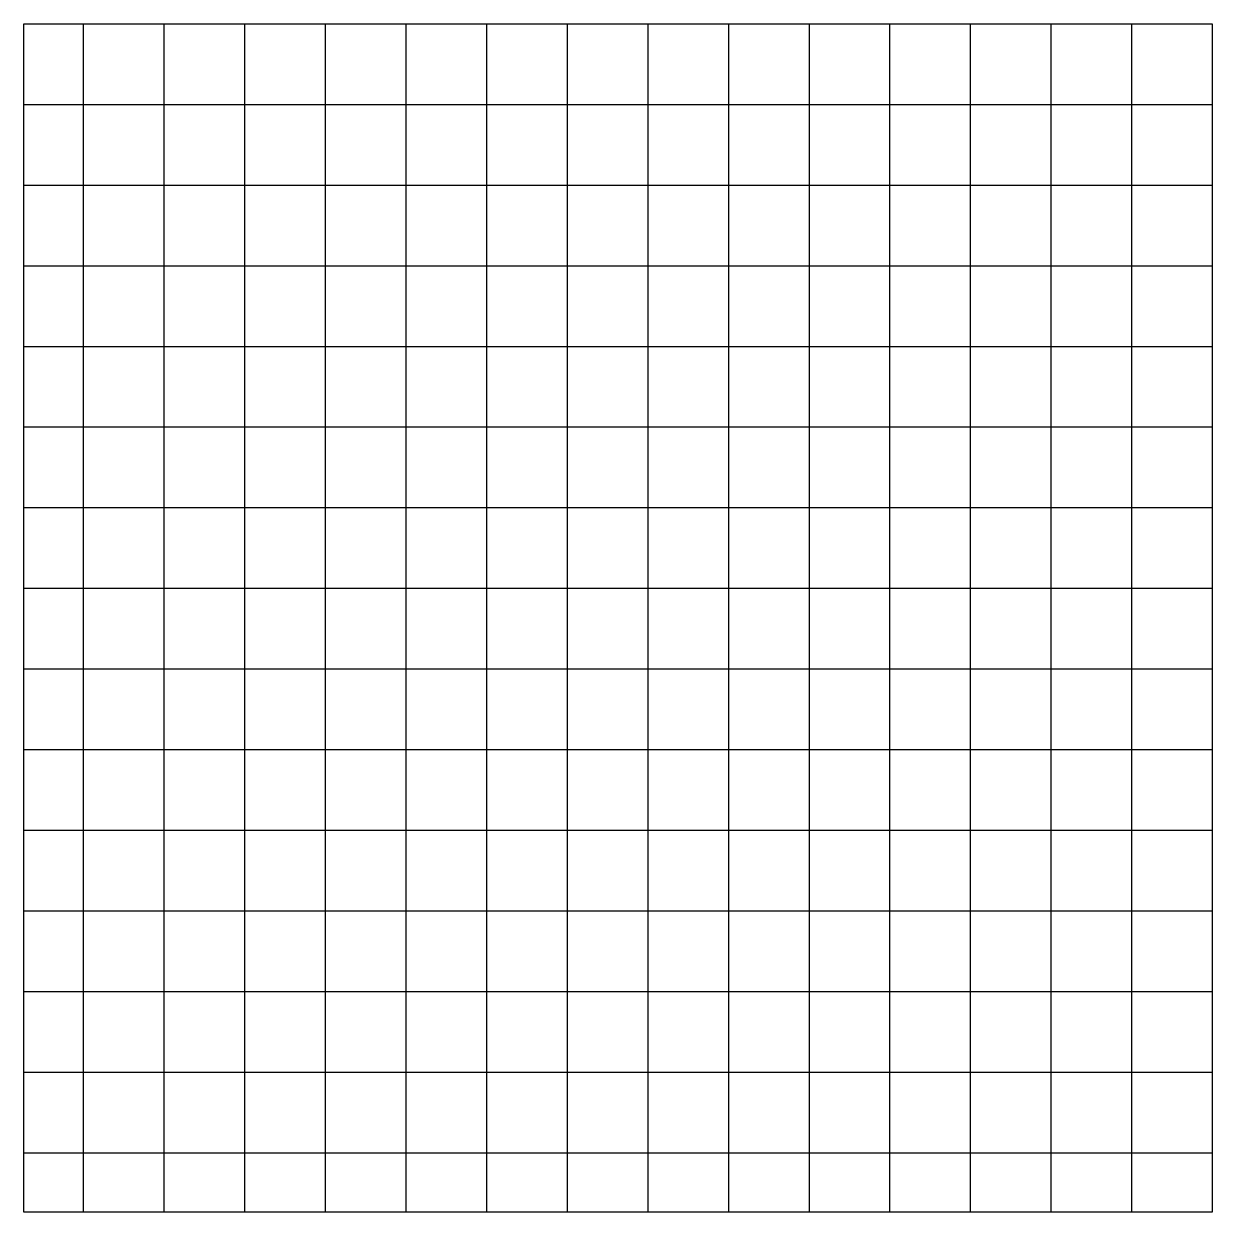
# Model space of a CAD drawing. Header units: millimetres. Extents: x -250 to 250, y -250 to 250.
import ezdxf

# ---------------------------------------------------------------- set-up
doc = ezdxf.new("R2010")
doc.units = ezdxf.units.MM
doc.layers.get('0').update_dxf_attribs({"linetype": 'CONTINUOUS'})

msp = doc.modelspace()

# ---------------------------------------------------------------- linework, layer by layer
for p, q in [((-250, 250), (250, 250)), ((-225, 250), (-225, -250)), ((-191.07, 250), (-191.07, -250)), ((-157.14, 250), (-157.14, -250)), ((-123.21, 250), (-123.21, -250)), ((-89.29, 250), (-89.29, -250)), ((-55.36, 250), (-55.36, -250)), ((-21.43, 250), (-21.43, -250)), ((12.5, 250), (12.5, -250)), ((46.43, 250), (46.43, -250)), ((80.36, 250), (80.36, -250)), ((114.29, 250), (114.29, -250)), ((148.21, 250), (148.21, -250)), ((182.14, 250), (182.14, -250)), ((216.07, 250), (216.07, -250)), ((250, 250), (250, -250)), ((-250, 216.07), (250, 216.07)), ((-250, 182.14), (250, 182.14)), ((-250, 148.21), (250, 148.21)), ((-250, 114.29), (250, 114.29)), ((-250, 80.36), (250, 80.36)), ((-250, 46.43), (250, 46.43)), ((-250, 12.5), (250, 12.5)), ((-250, -21.43), (250, -21.43)), ((-250, -55.36), (250, -55.36)), ((-250, -89.29), (250, -89.29)), ((-250, -123.21), (250, -123.21)), ((-250, -157.14), (250, -157.14)), ((-250, -191.07), (250, -191.07)), ((-250, -225), (250, -225))]:
    msp.add_line(p, q)
msp.add_lwpolyline([(-250, 250), (250, 250), (250, -250), (-250, -250)], close=True)

doc.saveas('drawing.dxf')
